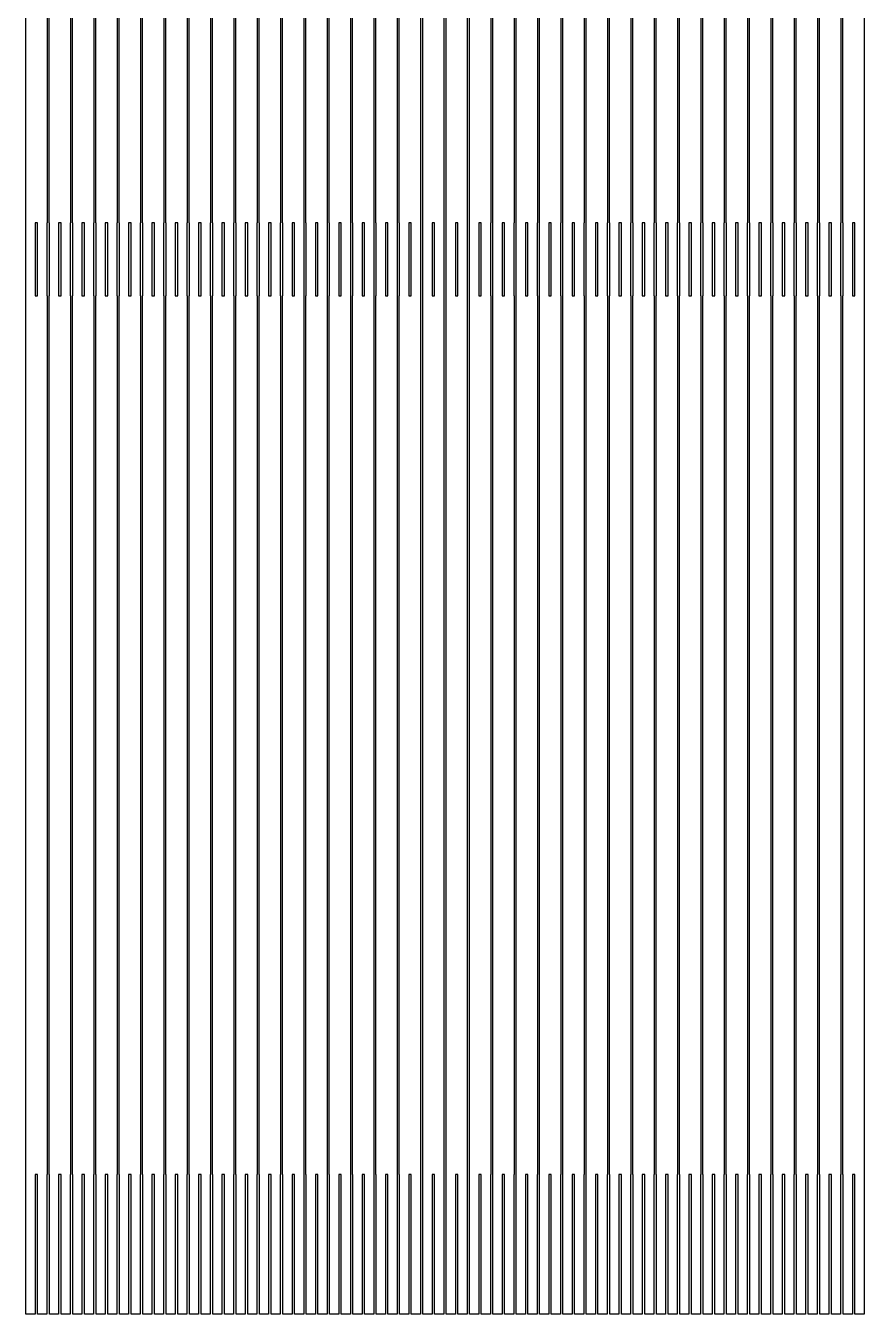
# Model space of a CAD drawing. Extents: x -145 to 145, y -175 to 185.
# Drawn here: x -71.4 to -34.2, y -110.1 to -53 of the extents above; entities that cross this region are included whole.
import ezdxf

# ---------------------------------------------------------------- set-up
doc = ezdxf.new("R2010")
doc.units = 0
doc.layers.add('screen_exp-1p', color=7, linetype='CONTINUOUS')

msp = doc.modelspace()

# ---------------------------------------------------------------- linework, layer by layer
at = {"layer": 'screen_exp-1p'}
for points in [[(-70.503, -103.932), (-70.503, -110.126), (-70.911, -110.126), (-70.911, -103.932), (-71.021, -103.932), (-71.021, -110.126), (-71.429, -110.126), (-71.429, -103.932), (-71.439, -103.932), (-71.439, -64.948), (-71.429, -64.948), (-71.429, -61.712), (-71.439, -61.712), (-71.439, -22.728), (-71.429, -22.728), (-71.429, -19.492), (-71.439, -19.492), (-71.439, 19.492)], [(-70.493, 19.492), (-70.493, -19.492), (-70.503, -19.492), (-70.503, -22.728), (-70.493, -22.728), (-70.493, -61.712), (-70.503, -61.712), (-70.503, -64.948), (-70.493, -64.948), (-70.493, -103.932), (-70.503, -103.932)], [(-69.467, -103.932), (-69.467, -110.126), (-69.875, -110.126), (-69.875, -103.932), (-69.985, -103.932), (-69.985, -110.126), (-70.393, -110.126), (-70.393, -103.932), (-70.403, -103.932), (-70.403, -64.948), (-70.393, -64.948), (-70.393, -61.712), (-70.403, -61.712), (-70.403, -22.728), (-70.393, -22.728), (-70.393, -19.492), (-70.403, -19.492), (-70.403, 19.492)], [(-69.457, 19.492), (-69.457, -19.492), (-69.467, -19.492), (-69.467, -22.728), (-69.457, -22.728), (-69.457, -61.712), (-69.467, -61.712), (-69.467, -64.948), (-69.457, -64.948), (-69.457, -103.932), (-69.467, -103.932)], [(-68.431, -103.932), (-68.431, -110.126), (-68.839, -110.126), (-68.839, -103.932), (-68.949, -103.932), (-68.949, -110.126), (-69.357, -110.126), (-69.357, -103.932), (-69.367, -103.932), (-69.367, -64.948), (-69.357, -64.948), (-69.357, -61.712), (-69.367, -61.712), (-69.367, -22.728), (-69.357, -22.728), (-69.357, -19.492), (-69.367, -19.492), (-69.367, 19.492)], [(-68.421, 19.492), (-68.421, -19.492), (-68.431, -19.492), (-68.431, -22.728), (-68.421, -22.728), (-68.421, -61.712), (-68.431, -61.712), (-68.431, -64.948), (-68.421, -64.948), (-68.421, -103.932), (-68.431, -103.932)], [(-67.395, -103.932), (-67.395, -110.126), (-67.803, -110.126), (-67.803, -103.932), (-67.913, -103.932), (-67.913, -110.126), (-68.321, -110.126), (-68.321, -103.932), (-68.331, -103.932), (-68.331, -64.948), (-68.321, -64.948), (-68.321, -61.712), (-68.331, -61.712), (-68.331, -22.728), (-68.321, -22.728), (-68.321, -19.492), (-68.331, -19.492), (-68.331, 19.492)], [(-67.385, 19.492), (-67.385, -19.492), (-67.395, -19.492), (-67.395, -22.728), (-67.385, -22.728), (-67.385, -61.712), (-67.395, -61.712), (-67.395, -64.948), (-67.385, -64.948), (-67.385, -103.932), (-67.395, -103.932)], [(-66.359, -103.932), (-66.359, -110.126), (-66.767, -110.126), (-66.767, -103.932), (-66.877, -103.932), (-66.877, -110.126), (-67.285, -110.126), (-67.285, -103.932), (-67.295, -103.932), (-67.295, -64.948), (-67.285, -64.948), (-67.285, -61.712), (-67.295, -61.712), (-67.295, -22.728), (-67.285, -22.728), (-67.285, -19.492), (-67.295, -19.492), (-67.295, 19.492)], [(-66.349, 19.492), (-66.349, -19.492), (-66.359, -19.492), (-66.359, -22.728), (-66.349, -22.728), (-66.349, -61.712), (-66.359, -61.712), (-66.359, -64.948), (-66.349, -64.948), (-66.349, -103.932), (-66.359, -103.932)], [(-65.323, -103.932), (-65.323, -110.126), (-65.731, -110.126), (-65.731, -103.932), (-65.841, -103.932), (-65.841, -110.126), (-66.249, -110.126), (-66.249, -103.932), (-66.259, -103.932), (-66.259, -64.948), (-66.249, -64.948), (-66.249, -61.712), (-66.259, -61.712), (-66.259, -22.728), (-66.249, -22.728), (-66.249, -19.492), (-66.259, -19.492), (-66.259, 19.492)], [(-65.313, 19.492), (-65.313, -19.492), (-65.323, -19.492), (-65.323, -22.728), (-65.313, -22.728), (-65.313, -61.712), (-65.323, -61.712), (-65.323, -64.948), (-65.313, -64.948), (-65.313, -103.932), (-65.323, -103.932)], [(-64.287, -103.932), (-64.287, -110.126), (-64.695, -110.126), (-64.695, -103.932), (-64.805, -103.932), (-64.805, -110.126), (-65.213, -110.126), (-65.213, -103.932), (-65.223, -103.932), (-65.223, -64.948), (-65.213, -64.948), (-65.213, -61.712), (-65.223, -61.712), (-65.223, -22.728), (-65.213, -22.728), (-65.213, -19.492), (-65.223, -19.492), (-65.223, 19.492)], [(-64.277, 19.492), (-64.277, -19.492), (-64.287, -19.492), (-64.287, -22.728), (-64.277, -22.728), (-64.277, -61.712), (-64.287, -61.712), (-64.287, -64.948), (-64.277, -64.948), (-64.277, -103.932), (-64.287, -103.932)], [(-63.251, -103.932), (-63.251, -110.126), (-63.659, -110.126), (-63.659, -103.932), (-63.769, -103.932), (-63.769, -110.126), (-64.177, -110.126), (-64.177, -103.932), (-64.187, -103.932), (-64.187, -64.948), (-64.177, -64.948), (-64.177, -61.712), (-64.187, -61.712), (-64.187, -22.728), (-64.177, -22.728), (-64.177, -19.492), (-64.187, -19.492), (-64.187, 19.492)], [(-63.241, 19.492), (-63.241, -19.492), (-63.251, -19.492), (-63.251, -22.728), (-63.241, -22.728), (-63.241, -61.712), (-63.251, -61.712), (-63.251, -64.948), (-63.241, -64.948), (-63.241, -103.932), (-63.251, -103.932)], [(-62.215, -103.932), (-62.215, -110.126), (-62.623, -110.126), (-62.623, -103.932), (-62.733, -103.932), (-62.733, -110.126), (-63.141, -110.126), (-63.141, -103.932), (-63.151, -103.932), (-63.151, -64.948), (-63.141, -64.948), (-63.141, -61.712), (-63.151, -61.712), (-63.151, -22.728), (-63.141, -22.728), (-63.141, -19.492), (-63.151, -19.492), (-63.151, 19.492)], [(-62.205, 19.492), (-62.205, -19.492), (-62.215, -19.492), (-62.215, -22.728), (-62.205, -22.728), (-62.205, -61.712), (-62.215, -61.712), (-62.215, -64.948), (-62.205, -64.948), (-62.205, -103.932), (-62.215, -103.932)], [(-61.179, -103.932), (-61.179, -110.126), (-61.587, -110.126), (-61.587, -103.932), (-61.697, -103.932), (-61.697, -110.126), (-62.105, -110.126), (-62.105, -103.932), (-62.115, -103.932), (-62.115, -64.948), (-62.105, -64.948), (-62.105, -61.712), (-62.115, -61.712), (-62.115, -22.728), (-62.105, -22.728), (-62.105, -19.492), (-62.115, -19.492), (-62.115, 19.492)], [(-61.169, 19.492), (-61.169, -19.492), (-61.179, -19.492), (-61.179, -22.728), (-61.169, -22.728), (-61.169, -61.712), (-61.179, -61.712), (-61.179, -64.948), (-61.169, -64.948), (-61.169, -103.932), (-61.179, -103.932)], [(-60.143, -103.932), (-60.143, -110.126), (-60.551, -110.126), (-60.551, -103.932), (-60.661, -103.932), (-60.661, -110.126), (-61.069, -110.126), (-61.069, -103.932), (-61.079, -103.932), (-61.079, -64.948), (-61.069, -64.948), (-61.069, -61.712), (-61.079, -61.712), (-61.079, -22.728), (-61.069, -22.728), (-61.069, -19.492), (-61.079, -19.492), (-61.079, 19.492)], [(-60.133, 19.492), (-60.133, -19.492), (-60.143, -19.492), (-60.143, -22.728), (-60.133, -22.728), (-60.133, -61.712), (-60.143, -61.712), (-60.143, -64.948), (-60.133, -64.948), (-60.133, -103.932), (-60.143, -103.932)], [(-59.107, -103.932), (-59.107, -110.126), (-59.515, -110.126), (-59.515, -103.932), (-59.625, -103.932), (-59.625, -110.126), (-60.033, -110.126), (-60.033, -103.932), (-60.043, -103.932), (-60.043, -64.948), (-60.033, -64.948), (-60.033, -61.712), (-60.043, -61.712), (-60.043, -22.728), (-60.033, -22.728), (-60.033, -19.492), (-60.043, -19.492), (-60.043, 19.492)], [(-59.097, 19.492), (-59.097, -19.492), (-59.107, -19.492), (-59.107, -22.728), (-59.097, -22.728), (-59.097, -61.712), (-59.107, -61.712), (-59.107, -64.948), (-59.097, -64.948), (-59.097, -103.932), (-59.107, -103.932)], [(-58.071, -103.932), (-58.071, -110.126), (-58.479, -110.126), (-58.479, -103.932), (-58.589, -103.932), (-58.589, -110.126), (-58.997, -110.126), (-58.997, -103.932), (-59.007, -103.932), (-59.007, -64.948), (-58.997, -64.948), (-58.997, -61.712), (-59.007, -61.712), (-59.007, -22.728), (-58.997, -22.728), (-58.997, -19.492), (-59.007, -19.492), (-59.007, 19.492)], [(-58.061, 19.492), (-58.061, -19.492), (-58.071, -19.492), (-58.071, -22.728), (-58.061, -22.728), (-58.061, -61.712), (-58.071, -61.712), (-58.071, -64.948), (-58.061, -64.948), (-58.061, -103.932), (-58.071, -103.932)], [(-57.035, -103.932), (-57.035, -110.126), (-57.443, -110.126), (-57.443, -103.932), (-57.553, -103.932), (-57.553, -110.126), (-57.961, -110.126), (-57.961, -103.932), (-57.971, -103.932), (-57.971, -64.948), (-57.961, -64.948), (-57.961, -61.712), (-57.971, -61.712), (-57.971, -22.728), (-57.961, -22.728), (-57.961, -19.492), (-57.971, -19.492), (-57.971, 19.492)], [(-57.025, 19.492), (-57.025, -19.492), (-57.035, -19.492), (-57.035, -22.728), (-57.025, -22.728), (-57.025, -61.712), (-57.035, -61.712), (-57.035, -64.948), (-57.025, -64.948), (-57.025, -103.932), (-57.035, -103.932)], [(-55.999, -103.932), (-55.999, -110.126), (-56.407, -110.126), (-56.407, -103.932), (-56.517, -103.932), (-56.517, -110.126), (-56.925, -110.126), (-56.925, -103.932), (-56.935, -103.932), (-56.935, -64.948), (-56.925, -64.948), (-56.925, -61.712), (-56.935, -61.712), (-56.935, -22.728), (-56.925, -22.728), (-56.925, -19.492), (-56.935, -19.492), (-56.935, 19.492)], [(-55.989, 19.492), (-55.989, -19.492), (-55.999, -19.492), (-55.999, -22.728), (-55.989, -22.728), (-55.989, -61.712), (-55.999, -61.712), (-55.999, -64.948), (-55.989, -64.948), (-55.989, -103.932), (-55.999, -103.932)], [(-54.963, -103.932), (-54.963, -110.126), (-55.371, -110.126), (-55.371, -103.932), (-55.481, -103.932), (-55.481, -110.126), (-55.889, -110.126), (-55.889, -103.932), (-55.899, -103.932), (-55.899, -64.948), (-55.889, -64.948), (-55.889, -61.712), (-55.899, -61.712), (-55.899, -22.728), (-55.889, -22.728), (-55.889, -19.492), (-55.899, -19.492), (-55.899, 19.492)], [(-54.953, 19.492), (-54.953, -19.492), (-54.963, -19.492), (-54.963, -22.728), (-54.953, -22.728), (-54.953, -61.712), (-54.963, -61.712), (-54.963, -64.948), (-54.953, -64.948), (-54.953, -103.932), (-54.963, -103.932)], [(-53.927, -103.932), (-53.927, -110.126), (-54.335, -110.126), (-54.335, -103.932), (-54.445, -103.932), (-54.445, -110.126), (-54.853, -110.126), (-54.853, -103.932), (-54.863, -103.932), (-54.863, -64.948), (-54.853, -64.948), (-54.853, -61.712), (-54.863, -61.712), (-54.863, -22.728), (-54.853, -22.728), (-54.853, -19.492), (-54.863, -19.492), (-54.863, 19.492)], [(-53.917, 19.492), (-53.917, -19.492), (-53.927, -19.492), (-53.927, -22.728), (-53.917, -22.728), (-53.917, -61.712), (-53.927, -61.712), (-53.927, -64.948), (-53.917, -64.948), (-53.917, -103.932), (-53.927, -103.932)], [(-52.891, -103.932), (-52.891, -110.126), (-53.299, -110.126), (-53.299, -103.932), (-53.409, -103.932), (-53.409, -110.126), (-53.817, -110.126), (-53.817, -103.932), (-53.827, -103.932), (-53.827, -64.948), (-53.817, -64.948), (-53.817, -61.712), (-53.827, -61.712), (-53.827, -22.728), (-53.817, -22.728), (-53.817, -19.492), (-53.827, -19.492), (-53.827, 19.492)], [(-52.881, 19.492), (-52.881, -19.492), (-52.891, -19.492), (-52.891, -22.728), (-52.881, -22.728), (-52.881, -61.712), (-52.891, -61.712), (-52.891, -64.948), (-52.881, -64.948), (-52.881, -103.932), (-52.891, -103.932)], [(-51.855, -103.932), (-51.855, -110.126), (-52.263, -110.126), (-52.263, -103.932), (-52.373, -103.932), (-52.373, -110.126), (-52.781, -110.126), (-52.781, -103.932), (-52.791, -103.932), (-52.791, -64.948), (-52.781, -64.948), (-52.781, -61.712), (-52.791, -61.712), (-52.791, -22.728), (-52.781, -22.728), (-52.781, -19.492), (-52.791, -19.492), (-52.791, 19.492)], [(-51.845, 19.492), (-51.845, -19.492), (-51.855, -19.492), (-51.855, -22.728), (-51.845, -22.728), (-51.845, -61.712), (-51.855, -61.712), (-51.855, -64.948), (-51.845, -64.948), (-51.845, -103.932), (-51.855, -103.932)], [(-50.819, -103.932), (-50.819, -110.126), (-51.227, -110.126), (-51.227, -103.932), (-51.337, -103.932), (-51.337, -110.126), (-51.745, -110.126), (-51.745, -103.932), (-51.755, -103.932), (-51.755, -64.948), (-51.745, -64.948), (-51.745, -61.712), (-51.755, -61.712), (-51.755, -22.728), (-51.745, -22.728), (-51.745, -19.492), (-51.755, -19.492), (-51.755, 19.492)], [(-50.809, 19.492), (-50.809, -19.492), (-50.819, -19.492), (-50.819, -22.728), (-50.809, -22.728), (-50.809, -61.712), (-50.819, -61.712), (-50.819, -64.948), (-50.809, -64.948), (-50.809, -103.932), (-50.819, -103.932)], [(-49.783, -103.932), (-49.783, -110.126), (-50.191, -110.126), (-50.191, -103.932), (-50.301, -103.932), (-50.301, -110.126), (-50.709, -110.126), (-50.709, -103.932), (-50.719, -103.932), (-50.719, -64.948), (-50.709, -64.948), (-50.709, -61.712), (-50.719, -61.712), (-50.719, -22.728), (-50.709, -22.728), (-50.709, -19.492), (-50.719, -19.492), (-50.719, 19.492)], [(-49.773, 19.492), (-49.773, -19.492), (-49.783, -19.492), (-49.783, -22.728), (-49.773, -22.728), (-49.773, -61.712), (-49.783, -61.712), (-49.783, -64.948), (-49.773, -64.948), (-49.773, -103.932), (-49.783, -103.932)], [(-48.747, -103.932), (-48.747, -110.126), (-49.155, -110.126), (-49.155, -103.932), (-49.265, -103.932), (-49.265, -110.126), (-49.673, -110.126), (-49.673, -103.932), (-49.683, -103.932), (-49.683, -64.948), (-49.673, -64.948), (-49.673, -61.712), (-49.683, -61.712), (-49.683, -22.728), (-49.673, -22.728), (-49.673, -19.492), (-49.683, -19.492), (-49.683, 19.492)], [(-48.737, 19.492), (-48.737, -19.492), (-48.747, -19.492), (-48.747, -22.728), (-48.737, -22.728), (-48.737, -61.712), (-48.747, -61.712), (-48.747, -64.948), (-48.737, -64.948), (-48.737, -103.932), (-48.747, -103.932)], [(-47.711, -103.932), (-47.711, -110.126), (-48.119, -110.126), (-48.119, -103.932), (-48.229, -103.932), (-48.229, -110.126), (-48.637, -110.126), (-48.637, -103.932), (-48.647, -103.932), (-48.647, -64.948), (-48.637, -64.948), (-48.637, -61.712), (-48.647, -61.712), (-48.647, -22.728), (-48.637, -22.728), (-48.637, -19.492), (-48.647, -19.492), (-48.647, 19.492)], [(-47.701, 19.492), (-47.701, -19.492), (-47.711, -19.492), (-47.711, -22.728), (-47.701, -22.728), (-47.701, -61.712), (-47.711, -61.712), (-47.711, -64.948), (-47.701, -64.948), (-47.701, -103.932), (-47.711, -103.932)], [(-46.675, -103.932), (-46.675, -110.126), (-47.083, -110.126), (-47.083, -103.932), (-47.193, -103.932), (-47.193, -110.126), (-47.601, -110.126), (-47.601, -103.932), (-47.611, -103.932), (-47.611, -64.948), (-47.601, -64.948), (-47.601, -61.712), (-47.611, -61.712), (-47.611, -22.728), (-47.601, -22.728), (-47.601, -19.492), (-47.611, -19.492), (-47.611, 19.492)], [(-46.665, 19.492), (-46.665, -19.492), (-46.675, -19.492), (-46.675, -22.728), (-46.665, -22.728), (-46.665, -61.712), (-46.675, -61.712), (-46.675, -64.948), (-46.665, -64.948), (-46.665, -103.932), (-46.675, -103.932)], [(-45.639, -103.932), (-45.639, -110.126), (-46.047, -110.126), (-46.047, -103.932), (-46.157, -103.932), (-46.157, -110.126), (-46.565, -110.126), (-46.565, -103.932), (-46.575, -103.932), (-46.575, -64.948), (-46.565, -64.948), (-46.565, -61.712), (-46.575, -61.712), (-46.575, -22.728), (-46.565, -22.728), (-46.565, -19.492), (-46.575, -19.492), (-46.575, 19.492)], [(-45.629, 19.492), (-45.629, -19.492), (-45.639, -19.492), (-45.639, -22.728), (-45.629, -22.728), (-45.629, -61.712), (-45.639, -61.712), (-45.639, -64.948), (-45.629, -64.948), (-45.629, -103.932), (-45.639, -103.932)], [(-44.603, -103.932), (-44.603, -110.126), (-45.011, -110.126), (-45.011, -103.932), (-45.121, -103.932), (-45.121, -110.126), (-45.529, -110.126), (-45.529, -103.932), (-45.539, -103.932), (-45.539, -64.948), (-45.529, -64.948), (-45.529, -61.712), (-45.539, -61.712), (-45.539, -22.728), (-45.529, -22.728), (-45.529, -19.492), (-45.539, -19.492), (-45.539, 19.492)], [(-44.593, 19.492), (-44.593, -19.492), (-44.603, -19.492), (-44.603, -22.728), (-44.593, -22.728), (-44.593, -61.712), (-44.603, -61.712), (-44.603, -64.948), (-44.593, -64.948), (-44.593, -103.932), (-44.603, -103.932)], [(-43.567, -103.932), (-43.567, -110.126), (-43.975, -110.126), (-43.975, -103.932), (-44.085, -103.932), (-44.085, -110.126), (-44.493, -110.126), (-44.493, -103.932), (-44.503, -103.932), (-44.503, -64.948), (-44.493, -64.948), (-44.493, -61.712), (-44.503, -61.712), (-44.503, -22.728), (-44.493, -22.728), (-44.493, -19.492), (-44.503, -19.492), (-44.503, 19.492)], [(-43.557, 19.492), (-43.557, -19.492), (-43.567, -19.492), (-43.567, -22.728), (-43.557, -22.728), (-43.557, -61.712), (-43.567, -61.712), (-43.567, -64.948), (-43.557, -64.948), (-43.557, -103.932), (-43.567, -103.932)], [(-42.531, -103.932), (-42.531, -110.126), (-42.939, -110.126), (-42.939, -103.932), (-43.049, -103.932), (-43.049, -110.126), (-43.457, -110.126), (-43.457, -103.932), (-43.467, -103.932), (-43.467, -64.948), (-43.457, -64.948), (-43.457, -61.712), (-43.467, -61.712), (-43.467, -22.728), (-43.457, -22.728), (-43.457, -19.492), (-43.467, -19.492), (-43.467, 19.492)], [(-42.521, 19.492), (-42.521, -19.492), (-42.531, -19.492), (-42.531, -22.728), (-42.521, -22.728), (-42.521, -61.712), (-42.531, -61.712), (-42.531, -64.948), (-42.521, -64.948), (-42.521, -103.932), (-42.531, -103.932)], [(-41.495, -103.932), (-41.495, -110.126), (-41.903, -110.126), (-41.903, -103.932), (-42.013, -103.932), (-42.013, -110.126), (-42.421, -110.126), (-42.421, -103.932), (-42.431, -103.932), (-42.431, -64.948), (-42.421, -64.948), (-42.421, -61.712), (-42.431, -61.712), (-42.431, -22.728), (-42.421, -22.728), (-42.421, -19.492), (-42.431, -19.492), (-42.431, 19.492)], [(-41.485, 19.492), (-41.485, -19.492), (-41.495, -19.492), (-41.495, -22.728), (-41.485, -22.728), (-41.485, -61.712), (-41.495, -61.712), (-41.495, -64.948), (-41.485, -64.948), (-41.485, -103.932), (-41.495, -103.932)], [(-40.459, -103.932), (-40.459, -110.126), (-40.867, -110.126), (-40.867, -103.932), (-40.977, -103.932), (-40.977, -110.126), (-41.385, -110.126), (-41.385, -103.932), (-41.395, -103.932), (-41.395, -64.948), (-41.385, -64.948), (-41.385, -61.712), (-41.395, -61.712), (-41.395, -22.728), (-41.385, -22.728), (-41.385, -19.492), (-41.395, -19.492), (-41.395, 19.492)], [(-40.449, 19.492), (-40.449, -19.492), (-40.459, -19.492), (-40.459, -22.728), (-40.449, -22.728), (-40.449, -61.712), (-40.459, -61.712), (-40.459, -64.948), (-40.449, -64.948), (-40.449, -103.932), (-40.459, -103.932)], [(-39.423, -103.932), (-39.423, -110.126), (-39.831, -110.126), (-39.831, -103.932), (-39.941, -103.932), (-39.941, -110.126), (-40.349, -110.126), (-40.349, -103.932), (-40.359, -103.932), (-40.359, -64.948), (-40.349, -64.948), (-40.349, -61.712), (-40.359, -61.712), (-40.359, -22.728), (-40.349, -22.728), (-40.349, -19.492), (-40.359, -19.492), (-40.359, 19.492)], [(-39.413, 19.492), (-39.413, -19.492), (-39.423, -19.492), (-39.423, -22.728), (-39.413, -22.728), (-39.413, -61.712), (-39.423, -61.712), (-39.423, -64.948), (-39.413, -64.948), (-39.413, -103.932), (-39.423, -103.932)], [(-38.387, -103.932), (-38.387, -110.126), (-38.795, -110.126), (-38.795, -103.932), (-38.905, -103.932), (-38.905, -110.126), (-39.313, -110.126), (-39.313, -103.932), (-39.323, -103.932), (-39.323, -64.948), (-39.313, -64.948), (-39.313, -61.712), (-39.323, -61.712), (-39.323, -22.728), (-39.313, -22.728), (-39.313, -19.492), (-39.323, -19.492), (-39.323, 19.492)], [(-38.377, 19.492), (-38.377, -19.492), (-38.387, -19.492), (-38.387, -22.728), (-38.377, -22.728), (-38.377, -61.712), (-38.387, -61.712), (-38.387, -64.948), (-38.377, -64.948), (-38.377, -103.932), (-38.387, -103.932)], [(-37.351, -103.932), (-37.351, -110.126), (-37.759, -110.126), (-37.759, -103.932), (-37.869, -103.932), (-37.869, -110.126), (-38.277, -110.126), (-38.277, -103.932), (-38.287, -103.932), (-38.287, -64.948), (-38.277, -64.948), (-38.277, -61.712), (-38.287, -61.712), (-38.287, -22.728), (-38.277, -22.728), (-38.277, -19.492), (-38.287, -19.492), (-38.287, 19.492)], [(-37.341, 19.492), (-37.341, -19.492), (-37.351, -19.492), (-37.351, -22.728), (-37.341, -22.728), (-37.341, -61.712), (-37.351, -61.712), (-37.351, -64.948), (-37.341, -64.948), (-37.341, -103.932), (-37.351, -103.932)], [(-36.315, -103.932), (-36.315, -110.126), (-36.723, -110.126), (-36.723, -103.932), (-36.833, -103.932), (-36.833, -110.126), (-37.241, -110.126), (-37.241, -103.932), (-37.251, -103.932), (-37.251, -64.948), (-37.241, -64.948), (-37.241, -61.712), (-37.251, -61.712), (-37.251, -22.728), (-37.241, -22.728), (-37.241, -19.492), (-37.251, -19.492), (-37.251, 19.492)], [(-36.305, 19.492), (-36.305, -19.492), (-36.315, -19.492), (-36.315, -22.728), (-36.305, -22.728), (-36.305, -61.712), (-36.315, -61.712), (-36.315, -64.948), (-36.305, -64.948), (-36.305, -103.932), (-36.315, -103.932)], [(-35.279, -103.932), (-35.279, -110.126), (-35.687, -110.126), (-35.687, -103.932), (-35.797, -103.932), (-35.797, -110.126), (-36.205, -110.126), (-36.205, -103.932), (-36.215, -103.932), (-36.215, -64.948), (-36.205, -64.948), (-36.205, -61.712), (-36.215, -61.712), (-36.215, -22.728), (-36.205, -22.728), (-36.205, -19.492), (-36.215, -19.492), (-36.215, 19.492)], [(-35.269, 19.492), (-35.269, -19.492), (-35.279, -19.492), (-35.279, -22.728), (-35.269, -22.728), (-35.269, -61.712), (-35.279, -61.712), (-35.279, -64.948), (-35.269, -64.948), (-35.269, -103.932), (-35.279, -103.932)], [(-34.243, -103.932), (-34.243, -110.126), (-34.651, -110.126), (-34.651, -103.932), (-34.761, -103.932), (-34.761, -110.126), (-35.169, -110.126), (-35.169, -103.932), (-35.179, -103.932), (-35.179, -64.948), (-35.169, -64.948), (-35.169, -61.712), (-35.179, -61.712), (-35.179, -22.728), (-35.169, -22.728), (-35.169, -19.492), (-35.179, -19.492), (-35.179, 19.492)], [(-34.233, 19.492), (-34.233, -19.492), (-34.243, -19.492), (-34.243, -22.728), (-34.233, -22.728), (-34.233, -61.712), (-34.243, -61.712), (-34.243, -64.948), (-34.233, -64.948), (-34.233, -103.932), (-34.243, -103.932)], [(-70.911, -64.948), (-70.911, -61.712), (-71.021, -61.712), (-71.021, -64.948), (-70.911, -64.948)], [(-69.875, -64.948), (-69.875, -61.712), (-69.985, -61.712), (-69.985, -64.948), (-69.875, -64.948)], [(-68.839, -64.948), (-68.839, -61.712), (-68.949, -61.712), (-68.949, -64.948), (-68.839, -64.948)], [(-67.803, -64.948), (-67.803, -61.712), (-67.913, -61.712), (-67.913, -64.948), (-67.803, -64.948)], [(-66.767, -64.948), (-66.767, -61.712), (-66.877, -61.712), (-66.877, -64.948), (-66.767, -64.948)], [(-65.841, -64.948), (-65.731, -64.948), (-65.731, -61.712), (-65.841, -61.712), (-65.841, -64.948)], [(-64.695, -64.948), (-64.695, -61.712), (-64.805, -61.712), (-64.805, -64.948), (-64.695, -64.948)], [(-63.659, -64.948), (-63.659, -61.712), (-63.769, -61.712), (-63.769, -64.948), (-63.659, -64.948)], [(-62.623, -64.948), (-62.623, -61.712), (-62.733, -61.712), (-62.733, -64.948), (-62.623, -64.948)], [(-61.697, -64.948), (-61.587, -64.948), (-61.587, -61.712), (-61.697, -61.712), (-61.697, -64.948)], [(-60.551, -64.948), (-60.551, -61.712), (-60.661, -61.712), (-60.661, -64.948), (-60.551, -64.948)], [(-59.515, -64.948), (-59.515, -61.712), (-59.625, -61.712), (-59.625, -64.948), (-59.515, -64.948)], [(-58.589, -64.948), (-58.479, -64.948), (-58.479, -61.712), (-58.589, -61.712), (-58.589, -64.948)], [(-57.443, -64.948), (-57.443, -61.712), (-57.553, -61.712), (-57.553, -64.948), (-57.443, -64.948)], [(-56.407, -64.948), (-56.407, -61.712), (-56.517, -61.712), (-56.517, -64.948), (-56.407, -64.948)], [(-55.371, -64.948), (-55.371, -61.712), (-55.481, -61.712), (-55.481, -64.948), (-55.371, -64.948)], [(-54.335, -64.948), (-54.335, -61.712), (-54.445, -61.712), (-54.445, -64.948), (-54.335, -64.948)], [(-53.299, -64.948), (-53.299, -61.712), (-53.409, -61.712), (-53.409, -64.948), (-53.299, -64.948)], [(-52.373, -64.948), (-52.263, -64.948), (-52.263, -61.712), (-52.373, -61.712), (-52.373, -64.948)], [(-51.337, -64.948), (-51.227, -64.948), (-51.227, -61.712), (-51.337, -61.712), (-51.337, -64.948)], [(-50.191, -64.948), (-50.191, -61.712), (-50.301, -61.712), (-50.301, -64.948), (-50.191, -64.948)], [(-49.155, -64.948), (-49.155, -61.712), (-49.265, -61.712), (-49.265, -64.948), (-49.155, -64.948)], [(-48.119, -64.948), (-48.119, -61.712), (-48.229, -61.712), (-48.229, -64.948), (-48.119, -64.948)], [(-47.083, -64.948), (-47.083, -61.712), (-47.193, -61.712), (-47.193, -64.948), (-47.083, -64.948)], [(-46.047, -64.948), (-46.047, -61.712), (-46.157, -61.712), (-46.157, -64.948), (-46.047, -64.948)], [(-45.011, -64.948), (-45.011, -61.712), (-45.121, -61.712), (-45.121, -64.948), (-45.011, -64.948)], [(-44.085, -64.948), (-43.975, -64.948), (-43.975, -61.712), (-44.085, -61.712), (-44.085, -64.948)], [(-42.939, -64.948), (-42.939, -61.712), (-43.049, -61.712), (-43.049, -64.948), (-42.939, -64.948)], [(-42.013, -64.948), (-41.903, -64.948), (-41.903, -61.712), (-42.013, -61.712), (-42.013, -64.948)], [(-40.867, -64.948), (-40.867, -61.712), (-40.977, -61.712), (-40.977, -64.948), (-40.867, -64.948)], [(-39.941, -64.948), (-39.831, -64.948), (-39.831, -61.712), (-39.941, -61.712), (-39.941, -64.948)], [(-38.795, -64.948), (-38.795, -61.712), (-38.905, -61.712), (-38.905, -64.948), (-38.795, -64.948)], [(-37.869, -64.948), (-37.759, -64.948), (-37.759, -61.712), (-37.869, -61.712), (-37.869, -64.948)], [(-36.723, -64.948), (-36.723, -61.712), (-36.833, -61.712), (-36.833, -64.948), (-36.723, -64.948)], [(-35.797, -64.948), (-35.687, -64.948), (-35.687, -61.712), (-35.797, -61.712), (-35.797, -64.948)], [(-34.761, -64.948), (-34.651, -64.948), (-34.651, -61.712), (-34.761, -61.712), (-34.761, -64.948)]]:
    msp.add_lwpolyline(points, dxfattribs=at)

doc.saveas('drawing.dxf')
